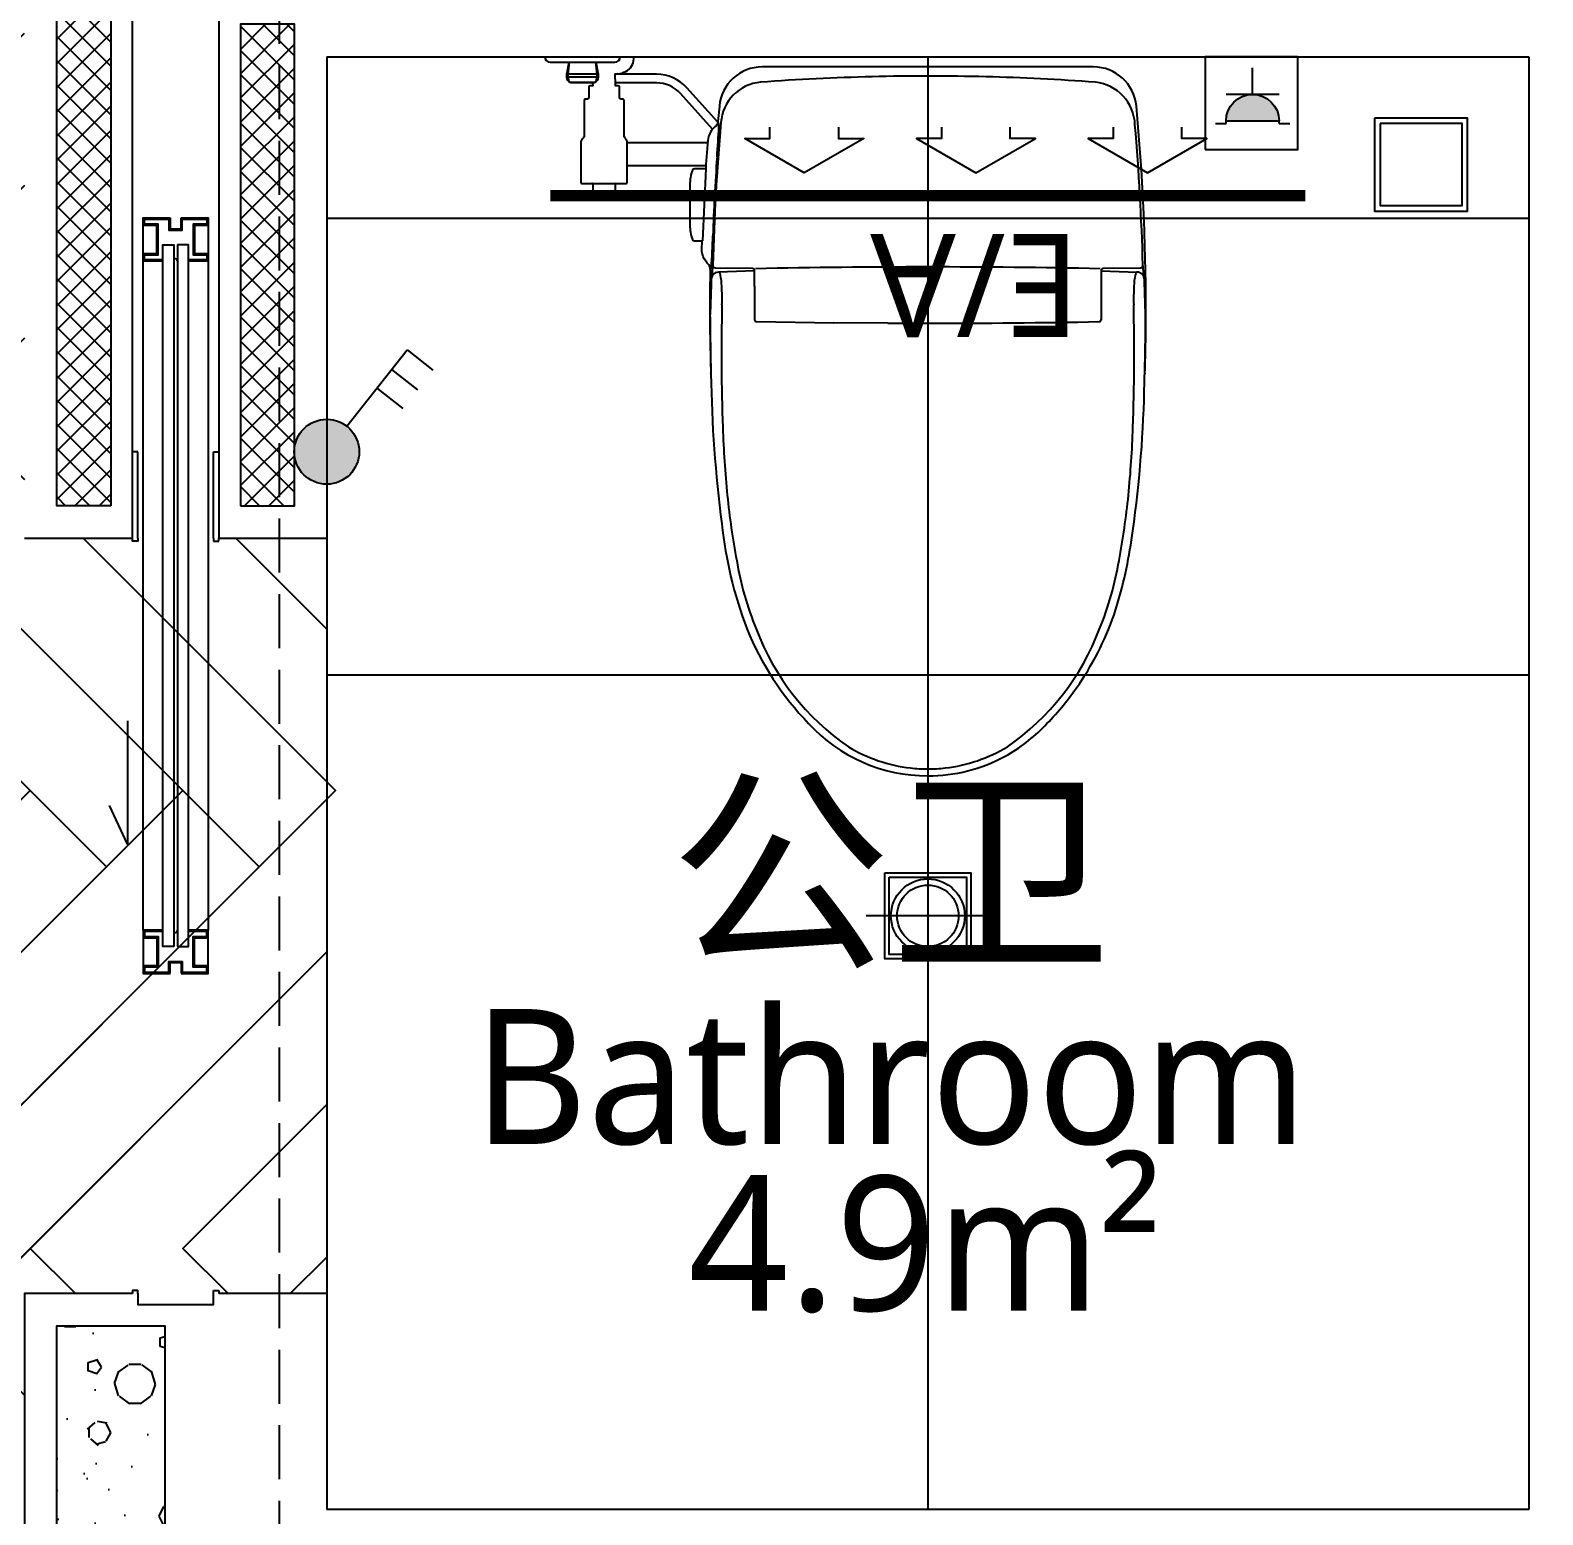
# Model space of a CAD drawing. Header units: millimetres. Extents: x -108767 to 78913, y -380878 to 1470.
# Drawn here: x -6716 to -5315, y -193074 to -191699 of the extents above; entities that cross this region are included whole.
import ezdxf
from ezdxf.enums import TextEntityAlignment as Align
from ezdxf.xclip import XClip

# ---------------------------------------------------------------- set-up
doc = ezdxf.new("R2010")
doc.units = ezdxf.units.MM
doc.header["$LTSCALE"] = 10
doc.header["$XCLIPFRAME"] = 0
doc.linetypes.add('DASH', pattern=[0.35, 0.25, -0.1])
doc.linetypes.add('DOTE', pattern=[2.4200000000000004, 2, -0.2, 0.02, -0.2])
for name, color, linetype in [('NW-01-wall(原有墙体)', 255, 'Continuous'), ('NW-01-尺寸标注', 252, 'Continuous'), ('NW-01wall(新墙体)', 140, 'Continuous'), ('NW-01梁', 4, 'Continuous'), ('NW-02-厨卫具', 44, 'Continuous'), ('NW-03-地面铺装', 8, 'Continuous'), ('NW-04-light(天花灯具)', 1, 'Continuous'), ('NW-04-天花造型粗线', 163, 'Continuous'), ('NW-door(门扇)', 12, 'Continuous'), ('NW-完成面（用于平面）', 43, 'Continuous'), ('NW-开关插座', 117, 'Continuous'), ('NW-强弱电插座', 223, 'Continuous'), ('NW-强电插座', 223, 'Continuous'), ('NW-暖通风口', 33, 'Continuous'), ('PM-26地漏', 4, 'Continuous'), ('平面图', 7, 'Continuous')]:
    doc.layers.add(name, color=color, linetype=linetype)
doc.styles.get("Standard").update_dxf_attribs({"font": ''})
doc.styles.add('黑体', font='', dxfattribs={"width": 0.8, "height": 3})
doc.styles.get('Standard').set_extended_font_data('SimSun')
doc.styles.get('黑体').set_extended_font_data('Microsoft YaHei')

# ---------------------------------------------------------------- blocks, each defined once
blk = doc.blocks.new('2.7_D-001')
at = {"layer": 'NW-02-厨卫具', "color": 8}
for points in [[(-35.49999999999909, 0, 0.4142135623730951), (-34.99999999999909, -0.5), (-28.99999999999909, -0.5, 0.4142135623730951), (-28.49999999999909, 0)], [(-28.71844254507323, -1.598030036086129, 0.0771498747419524), (-27.97744837489699, -1.367126658333291, 0.2861270917615508), (-27.24999999999909, -0.1999999999970896), (-27.24999999999909, 0)], [(-33.24999999999818, -0.5), (-33.34999999999764, -1.624999999996362), (-33.34999999999764, -1.874999999996362), (-33.29645073669053, -2.156133632364799, 0.3600995489221672), (-33.00174916676315, -2.399999999994179), (-30.99825083323503, -2.399999999994179, 0.3600995489221673), (-30.70354926330856, -2.156133632364799), (-30.65000000000055, -1.874999999996362), (-30.65000000000055, -1.624999999996362), (-30.75000000000091, -0.5)], [(-31.06036840749948, -2.399999999994179), (-31.05099339999924, -2.69999999999709), (-31.29999999999927, -2.69999999999709), (-31.42499999999927, -2.772168799998326), (-31.42500000000018, -3.75, -0.4142135623730951), (-31.62499999999909, -3.94999999999709), (-31.74999999999909, -3.94999999999709, 0.4142135623730951), (-31.84999999999945, -4.049999999999272), (-31.84999999999945, -7.259999999998399, -0.2072104021534238), (-32.00789473622626, -7.624642351671355, 0.2072104021534238), (-32.14999999999964, -7.952820399998018), (-32.14999999999964, -11.5), (-32.14999999999964, -11.64999999999782, 0.4142135623730951), (-32.04999999999927, -11.75), (-27.94999999999982, -11.75, 0.4142135623730951), (-27.84999999999945, -11.64999999999782), (-27.84999999999945, -11.5), (-27.84999999999945, -10.34051989999716), (-27.84999999999945, -7.952820399998018, 0.1527303655122298), (-27.93019084442676, -7.69641995449274, 0.0528087802495953), (-27.99210526247407, -7.624642275917722, -0.2072104021534238), (-28.14999999999964, -7.259999999998399), (-28.14999999999964, -4.049999999999272, 0.4142135623730951), (-28.24999999999909, -3.94999999999709), (-28.37499999999909, -3.94999999999709, -0.4142135623730951), (-28.57499999999982, -3.75), (-28.57499999999982, -2.772168799998326), (-28.69999999999982, -2.69999999999709), (-28.94900659999894, -2.69999999999709), (-28.93338159999894, -2.200000400000135), (-28.96999999999935, -2.000000399999408), (-28.96999999999935, -1.5980141), (-28.71844259999943, -1.598030099998141), (-28.74499999999989, -1.599999999998545)], [(-19.45866076035145, -6.061686457993346), (-22.32460158279446, -2.881211570394953, 0.212455493731033), (-25.1475681829188, -1.624999999996362), (-28.96999999999935, -1.624999999996362)], [(-19.94426989523254, -6.717850159384398), (-22.91891034071523, -3.41674597662859, 0.212455493731033), (-25.1475681829188, -2.424999999999272), (-28.94041284312425, -2.424999999999272)], [(-19.53604145009467, -9.2908680269029, 0.0081742221658124), (-19.36456168781388, -6.495461783244536)], [(-19.36456177210766, -6.495461244317994, 0.1047254413941555), (-19.44793144013056, -5.99209958872234)], [(-28.87499999999909, -11.75, 0.4142135623730951), (-28.97499999999945, -11.84999999999854), (-28.97499999999945, -12.72009619999881), (-29.19999999999982, -12.84999999999854), (-30.79999999999927, -12.84999999999854), (-31.02499999999964, -12.72009619999881), (-31.02499999999964, -11.84999999999854, 0.4142135623730951), (-31.12499999999909, -11.75)], [(-16.04999999999927, -20.43464309999763), (-16.05000000000018, -19.83894339999824, 0.4091108014278336), (-16.24650949999977, -19.63897390000056), (-19.67386567772246, -19.57914917799644, -0.415020074883346), (-19.92277311281669, -19.32422860097722)], [(15.97146485038866, -19.64083348602799, 0.0099527806944352), (-15.97146465038804, -19.64083348602799)], [(19.68327170000066, -19.5789850000001), (16.24650951871263, -19.63897386096869, 0.4091108014278336), (16.0500002000008, -19.83894339999824), (16.0500002000008, -21.25259000000005)], [(-19.07424556364549, -22.99000806148615, 0.0171554505470332), (-19.09205574095631, -21.26482065507298, 0.0498504596823256), (-19.22050451611904, -20.22830772973975, 0.0963651724576642), (-19.31448162141987, -20.0083411809901, 0.260874225694435), (-19.4005107722287, -19.96135975306242)], [(16.0500002000008, -19.84199819999776), (19.40051077223052, -19.96135975306242, 0.260874225694435), (19.31448158711282, -20.00834122357264, 0.0963651724576642), (19.22050448969912, -20.22830769464781, 0.0498504596823256), (19.09205571806979, -21.26482059701084, 0.0171554505470331), (19.07424556364731, -22.99000806148615)], [(-16.04999999999927, -21.25820249999742), (-16.04999997837785, -24.39008123691383, 0.4227508324343404), (-15.88539782087992, -24.54907758742775)], [(-19.07424557308605, -22.99000834482285, 0.0144964067320941), (-19.00173709785122, -34.35001970342637)], [(19.00173709785213, -34.35001970342637, 0.0144964067320939), (19.07424557308786, -22.99000834482285)], [(4.476476533454843e-06, -24.7014559175368, 0.0046302170617113), (15.88539373535787, -24.54907779114728)], [(15.88539778594895, -24.54907766011456, 0.4238357862992034), (16.05155181622922, -24.3868009991711)], [(-19.00173700954201, -34.35002127085681, 0.0162594625729791), (-18.58886715094104, -40.6372565863785, 0.0199905917396688), (-17.71275843810599, -46.67228984134636)], [(17.7127584381069, -46.67228984134636, 0.0199905917396687), (18.58886705731675, -40.63725643628641, 0.0162594625729792), (19.00173700954292, -34.35002127085681)], [(-17.71275825659995, -46.67229059885722, 0.0573236977984779), (-15.90575379063557, -53.02282467820623)], [(-15.90575412079852, -53.02282495949839, 0.1538148085233711), (-7.366780922512589, -63.93599232450288, 0.1080593593607793), (-1.611436460093501, -65.89962611737064, 0.028184665821857), (-5.03732735523954e-08, -65.9908573254288, 0.028184665821857), (1.611436296719148, -65.89962610923249, 0.1080593593607793), (7.366780872126583, -63.93599232449196, 0.153814808523426), (15.90575379063648, -53.02282467820623, 0.0573236977984777), (17.71275825660086, -46.67229059885722)]]:
    blk.add_lwpolyline(points, format="xyb", dxfattribs=at)
for points in [[(-33.86857519999921, -0.5), (-30.13142479999988, -0.5)], [(-30.65000000000055, -1.624999999996362), (-33.34999999999764, -1.624999999996362)], [(-33.34999999999764, -1.874999999996362), (-30.65000000000055, -1.874999999996362)], [(-27.84999999999945, -7.953701499995077), (-20.39878469999985, -7.953701499995077)], [(-27.84999999999945, -10.08294439999736), (-20.57136189999983, -10.08294439999736)], [(-16.04999989999942, -19.84199819999776), (-19.40049529999942, -19.9613591999987)], [(-16.04999999999927, -21.25075849999848), (-16.04999999999927, -20.43544660000043)], [(16.05000000000018, -21.25628239999787), (16.05000000000018, -24.40989229999832)], [(-15.88539709999986, -24.54907769999772), (-8.699999299999945, -24.65523009999742)], [(-3.699999999999818, -24.69306359999973), (-8.699999999999818, -24.65523009999742)], [(-3.699999299999945, -24.69306370000049), (7.000007826718502e-07, -24.70145589999811)]]:
    blk.add_lwpolyline(points, dxfattribs=at)
blk.add_lwpolyline([(-30.58806568441105, -2.074844843155006, -0.3600995489221673), (-30.98100111097938, -2.399999999994179), (-33.0189988890188, -2.399999999994179, -0.3600995489221672), (-33.41193431558713, -2.074844843155006), (-33.449999999998, -1.874999999996362), (-33.449999999998, -1.624999999996362), (-33.24999999999818, -0.5), (-30.75000000000091, -0.5), (-30.55000000000109, -1.624999999996362), (-30.55000000000109, -1.874999999996362)], format="xyb", close=True, dxfattribs=at)
at = {"layer": 'NW-02-厨卫具'}
for points in [[(19.31961794225026, -4.575097307471879, 0.3869812928009221), (15.33722570000009, -0.9499999999970896), (-15.33722569999918, -0.9499999999970896, 0.3869812928009221), (-19.31961789999968, -4.575097399996594), (-19.44793132350333, -5.992099565330136, -0.1313731112971964), (-19.60479336108438, -6.39405280552819, 0.1487781943691417), (-20.33364342312689, -7.408043190782337, 0.0210367677305681), (-20.58494817152405, -10.37447411178073)], [(-15.49579444121537, -2.364484338129841, 0.3675714763490061), (-19.17542416836204, -6.108501799386431, 0.0154281411945418), (-19.9227732308409, -19.32423016407847)], [(-5.17311204600901, -1.858137329676538, 0.0125757645129628), (-15.49579480808734, -2.364484438727231)], [(5.368951983821717, -1.862964222626033, 0.0123026480430111), (-5.17311409620288, -1.858137421899301)], [(15.52397175981423, -2.366611190602271, 0.0123802702919128), (5.368951248684425, -1.862964035568439)], [(19.19284645614152, -6.309905912305112, 0.3750411204369356), (15.52397111281334, -2.366611209108669)], [(20.19997548198899, -23.36900139012141, 0.0236568999252552), (19.3196179984634, -4.575098078177689)], [(19.99573575928025, -20.33339222883296, 0.0149531798810855), (19.94316349176643, -19.38346391397135, 0.09461188958037), (19.92187964721234, -19.32452915485919, 0.0152526463185298), (19.19284662952759, -6.309907493006904)], [(-19.53604140506832, -9.290867423114832, 0.009260658842525), (-19.92065315871969, -16.58232922765819)], [(-20.57713249999961, -10.375), (-21.62695530348992, -10.375, 0.3178372962848428), (-21.81551708561983, -10.50833337613949, 0.0851642303862271), (-22.04999999999927, -11.875), (-22.04999999999927, -15.57499999999709, 0.0851642303862271), (-21.81551712185319, -16.94166662837597, 0.3178372962848428), (-21.62695529999928, -17.07499999999709), (-20.89308889999938, -17.07499999999709)], [(-20.0620683476036, -19.53154637272019, 0.0108806679200379), (-19.92065313221156, -16.58232774403223)], [(-20.16887145305282, -19.6913818630419, 0.1163763111850959), (-20.28651436392192, -19.29247382233007, -0.0976318051941557), (-20.80577459144934, -18.54558369436927, -0.1034855915654179), (-20.93326759999945, -17.8589452999986), (-20.91058889999931, -17.07446169999821)], [(-20.06206509999993, -19.53150029999961), (-20.16887149121158, -19.69138162223317, 0.0045972863610378), (-20.19995056992866, -23.36900166139458, 0.0074789058246171), (-20.10601640215737, -29.35105421658955)], [(-19.92264933816114, -19.31931803535917, 0.0657487128561629), (-19.93889526335988, -19.35461634976309, 0.0178257223653612), (-19.99556885558013, -20.32547331371461)], [(19.67768007494305, -19.57908267267339, 0.4147877357175811), (19.92187973615182, -19.32452923724486)], [(-19.40047279999908, -19.96135829999912), (-19.40040210374173, -19.96135563761709, 0.2326136664529067), (-19.94873923603791, -20.2464138136711, 0.140453434102666), (-20.06438032170445, -20.58871024985638, 0.0198441747309746), (-20.0892978168722, -21.09931542367849)], [(20.15803509154193, -26.25022917799652, 0.0064592566848872), (20.15400310000132, -23.89251339999828), (20.08194096914576, -20.84285785185421, 0.020454886412896), (20.05732509120207, -20.53002546221251, 0.1258967893298337), (19.9444301040985, -20.24035694157647, 0.1407595300822693), (19.65561715148669, -20.01577678564354, 0.0806209926024888), (19.40051071681683, -19.96135983389831)], [(20.11482021794927, -29.31218618912681, 0.008749903532595), (20.19997540971872, -23.36899986689605)], [(-20.15701812407769, -24.10034829924916, 0.0059423488141764), (-20.15803509630678, -26.25022883567726)], [(-20.15701806464494, -24.10034800124049, 0.0141696576138013), (-20.15792095293273, -23.89466367657587)], [(-20.15803510214664, -26.25022911213091, 0.0060470505144595), (-20.09517759565824, -29.3989038610307, 0.02887555783532), (-19.09624302576685, -43.29174108750885)], [(20.05083161354924, -30.93462865181209, 0.0059987249579502), (20.15803512457751, -26.25023038670406)], [(18.86460479625021, -44.80605973415732, 0.0317923914210004), (20.05083142932472, -30.93463078839341)], [(-19.09624308182174, -43.29174060258811, 0.06409887849694901), (-16.77048165705492, -52.9908674424878)], [(-16.77048171893057, -52.99086717331738, 0.0951618061972859), (-11.04865249690829, -61.78240049625674, 0.210027655881076), (1.144508132711053e-07, -66.62999999533349, 0.1248968430988456), (7.148652922258407, -64.81161643357336, 0.0761605279930289), (10.837712156218, -61.9993017770139, 0.0411084672396912), (13.76575372052594, -58.48930761695374, 0.0688383147495552), (17.25330854352069, -51.71818040570724, 0.0434703453205701), (18.86460498036104, -44.80605913723775)]]:
    blk.add_lwpolyline(points, format="xyb", dxfattribs=at)
for points in [[(-20.57710999999927, -10.37500059999729), (-20.89308889999938, -17.07500059999802)], [(-20.08929779999926, -21.09931569999753), (-20.15792099999999, -23.8946638999987)], [(-20.09517749999941, -29.39890419999938), (-20.1060164999999, -29.35105259999909)], [(20.11482030000025, -29.31218570000055), (20.09880060000069, -29.38290929999857)], [(18.86460500000067, -44.80605889999788), (18.85923260000072, -44.8390115000002)]]:
    blk.add_lwpolyline(points, dxfattribs=at)
blk = doc.blocks.new('SGFDSGFD')
at = {"layer": 'NW-01-尺寸标注'}
for points in [[(-6553.020802409094, -192506.3361513816), (-6563.020802409094, -192506.3361513816), (-6563.020802409094, -191856.3361513816), (-6553.020802409094, -191856.3361513816)], [(-6549.437861052264, -192506.3361513816), (-6539.437861052264, -192506.3361513816), (-6539.437861052264, -191856.3361513816), (-6549.437861052264, -191856.3361513816)]]:
    blk.add_lwpolyline(points, close=True, dxfattribs=at)
for centre, start, end in [((-6551.237861052265, -191871.0889265485), 0, 187.8943650037995), ((-6551.237861052265, -192491.5833762147), 172.1056349969436, 0)]:
    blk.add_arc(centre, 1.800000000000182, start, end, dxfattribs=at)
at = {"layer": 'NW-door(门扇)', "color": 8}
for p, q in [((-6581.237861052265, -192491.3361513816), (-6581.237861052265, -191838.3361513816)), ((-6581.237861052265, -191864.3361513816), (-6581.237861052265, -191838.3361513816)), ((-6521.237861052265, -191838.3361513816), (-6521.237861052265, -192491.3361513816)), ((-6521.237861052265, -191838.3361513816), (-6521.237861052265, -191864.3361513816)), ((-6581.237861052265, -192498.3361513816), (-6581.237861052265, -192524.3361513816)), ((-6521.237861052265, -192524.3361513816), (-6521.237861052265, -192498.3361513816))]:
    blk.add_line(p, q, dxfattribs=at)
at = {"layer": 'NW-door(门扇)', "color": 32}
for points in [[(-6563.020802409094, -191871.3361513816), (-6581.237861052265, -191871.3361513816), (-6581.237861052265, -191864.3361513816), (-6568.737861052265, -191864.3361513816), (-6568.737861052265, -191838.3361513816), (-6581.237861052265, -191838.3361513816), (-6581.237861052265, -191831.3361513816), (-6556.237861052265, -191831.3361513816)], [(-6556.237861052265, -191831.3361513816), (-6556.237861052265, -191841.3361513816), (-6546.237861052265, -191841.3361513816), (-6546.237861052265, -191831.3361513816)], [(-6546.237861052265, -191831.3361513816), (-6521.237861052265, -191831.3361513816), (-6521.237861052265, -191838.3361513816), (-6533.737861052265, -191838.3361513816), (-6533.737861052265, -191864.3361513816), (-6521.237861052265, -191864.3361513816), (-6521.237861052265, -191871.3361513816), (-6539.437861052264, -191871.3361513816)], [(-6563.020802409094, -191870.1361513816), (-6580.037861052265, -191870.1361513816), (-6580.037861052265, -191865.5361513816), (-6567.537861052265, -191865.5361513816), (-6567.537861052265, -191837.1361513816), (-6580.037861052265, -191837.1361513816), (-6580.037861052265, -191832.5361513816), (-6557.437861052264, -191832.5361513816), (-6557.437861052264, -191842.5361513816), (-6545.037861052265, -191842.5361513816), (-6545.037861052265, -191832.5361513816), (-6522.437861052264, -191832.5361513816), (-6522.437861052264, -191837.1361513816), (-6534.937861052264, -191837.1361513816), (-6534.937861052264, -191865.5361513816), (-6522.437861052264, -191865.5361513816), (-6522.437861052264, -191870.1361513816), (-6539.437861052264, -191870.1361513816)], [(-6563.020802409094, -192491.3361513816), (-6581.237861052265, -192491.3361513816), (-6581.237861052265, -192498.3361513816), (-6568.737861052265, -192498.3361513816), (-6568.737861052265, -192524.3361513816), (-6581.237861052265, -192524.3361513816), (-6581.237861052265, -192531.3361513816), (-6556.237861052265, -192531.3361513816)], [(-6563.020802409094, -192492.5361513816), (-6580.037861052265, -192492.5361513816), (-6580.037861052265, -192497.1361513816), (-6567.537861052265, -192497.1361513816), (-6567.537861052265, -192525.5361513816), (-6580.037861052265, -192525.5361513816), (-6580.037861052265, -192530.1361513816), (-6557.437861052264, -192530.1361513816), (-6557.437861052264, -192520.1361513816), (-6545.037861052265, -192520.1361513816), (-6545.037861052265, -192530.1361513816), (-6522.437861052264, -192530.1361513816), (-6522.437861052264, -192525.5361513816), (-6534.937861052264, -192525.5361513816), (-6534.937861052264, -192497.1361513816), (-6522.437861052264, -192497.1361513816), (-6522.437861052264, -192492.5361513816), (-6539.437861052264, -192492.5361513816)], [(-6546.237861052265, -192531.3361513816), (-6521.237861052265, -192531.3361513816), (-6521.237861052265, -192524.3361513816), (-6533.737861052265, -192524.3361513816), (-6533.737861052265, -192498.3361513816), (-6521.237861052265, -192498.3361513816), (-6521.237861052265, -192491.3361513816), (-6539.437861052264, -192491.3361513816)], [(-6556.237861052265, -192531.3361513816), (-6556.237861052265, -192521.3361513816), (-6546.237861052265, -192521.3361513816), (-6546.237861052265, -192531.3361513816)]]:
    blk.add_lwpolyline(points, dxfattribs=at)
blk = doc.blocks.new('嵌入式射灯1')
at = {"color": 250, "linetype": 'DOTE', "ltscale": 30}
blk.add_line((0, 100), (0, -100), dxfattribs=at)
blk.add_lwpolyline([(-100, 0, 0, 0, 0), (100, 0, 30, 0, 0), (154.8698837808333, 0, 0, 0, 0)], format="xyseb", dxfattribs=at)
blk.add_circle((0, 0), 60)
at = {"color": 250}
blk.add_circle((0, 0), 50, dxfattribs=at)
blk = doc.blocks.new('*U243')
at = {"layer": 'NW-04-light(天花灯具)', "color": 1, "ltscale": 15}
blk.add_lwpolyline([(150844.1683117704, -14074.61360349184), (150848.3707117704, -14074.61360349184), (150848.3707117704, -14078.81600349184), (150844.1683117704, -14078.81600349184)], close=True, dxfattribs=at)
at = {"layer": 'NW-04-light(天花灯具)', "color": 8, "ltscale": 15}
blk.add_lwpolyline([(150844.3784317704, -14074.82372349184), (150848.1605917704, -14074.82372349184), (150848.1605917704, -14078.60588349184), (150844.3784317704, -14078.60588349184)], close=True, dxfattribs=at)
at = {"layer": 'NW-04-light(天花灯具)', "color": 1, "linetype": 'DASH', "ltscale": 15, "xscale": 0.03000000000000001, "yscale": 0.03000000000000001, "zscale": 0.03000000000000001, "rotation": 270.0000000002702}
blk.add_blockref('嵌入式射灯1', (150846.2695117704, -14076.71480349184), dxfattribs=at)
blk = doc.blocks.new('_LINKPT1')
blk.add_line((0, 0), (0, 0))
blk = doc.blocks.new('单相二三极安全插座')
at = {"linetype": 'Continuous'}
for p, q in [((-33.27830055356026, 49.91745081543922), (-23.77021466195583, 49.91745081543922)), ((-23.77021466195583, 49.91745081543922), (-23.77021466195583, 47.54042932391167)), ((-23.77021466195583, 47.54042932391167), (23.77021464705467, 47.54042932391167)), ((23.77021464705467, 49.91745081543922), (23.77021464705467, 47.54042932391167)), ((23.77021464705467, 49.91745081543922), (33.2783005386591, 49.91745081543922)), ((23.77021464705467, 23.77021464705467), (-23.77021466195583, 23.77021464705467)), ((-1.49011612e-08, 23.77021464705467), (-1.49011612e-08, 0))]:
    blk.add_line(p, q, dxfattribs=at)
blk.add_arc((-1.49011612e-08, 47.54042932391167), 23.77021466615768, 180, 0, dxfattribs=at)
for points in [[(20.58561006188392, 35.65532255172729), (-20.58560945093632, 35.65532144904137), (23.77021464705467, 47.54042997956275), (-23.77021466195583, 47.5404286980629)], [(11.88510788977146, 26.95481988787651), (-11.88510678708553, 26.95481926202774), (20.58561006188392, 35.65532255172729), (-20.58560945093632, 35.65532144904137)], [(6.258487701e-07, 23.77021464705467), (6.258487701e-07, 23.77021464705467), (11.88510788977146, 26.95481988787651), (-11.88510678708553, 26.95481926202774)]]:
    blk.add_solid(points, dxfattribs=at)
at = {"linetype": 'Continuous', "xscale": 0.0950808586651788, "yscale": 0.0950808586651788, "zscale": 0.0950808586651788}
blk.add_blockref('_LINKPT1', (0.023770198225975, 0), dxfattribs=at)
blk = doc.blocks.new('*U125')
at = {"layer": 'NW-强电插座', "elevation": -1.160678399999937e-10}
blk.add_lwpolyline([(182.9030128115897, 2064.707412780167), (268.9030128115896, 2064.707412780167), (268.9030128115896, 1978.707412780167), (182.9030128115897, 1978.707412780167), (182.9030128115897, 2064.707412780167)], dxfattribs=at)
at = {"layer": 'NW-强电插座', "xscale": 1.03544, "yscale": 1.03544, "zscale": 1.03544}
blk.add_blockref('单相二三极安全插座', (226.7824702539066, 1989.080311705994), dxfattribs=at)
blk = doc.blocks.new('*U247')
at = {"color": 250}
blk.add_line((-288.066730623022, 0), (372.0154495277835, 0), dxfattribs=at)
at = {"const_width": 10}
blk.add_lwpolyline([(-288.066730623022, -20), (372.0154495277835, -20)], dxfattribs=at)
at = {"color": 250}
for points in [[(-120, -80.00000000000728), (-120, -70.00000000000728), (-98.03847577288981, -70.00000000001454), (-150, -39.99999999999818), (-201.9615242271102, -70.00000000000728), (-180, -70.00000000000728), (-180, -80.00000000000728)], [(30, -80.00000000000728), (30, -70.00000000000728), (51.9615242271102, -70.00000000001454), (0, -39.99999999999818), (-51.9615242271102, -70.00000000000728), (-30, -70.00000000000728), (-30, -80.00000000000728)], [(120, -80.00000000000728), (120, -70.00000000000728), (98.03847577288981, -70.00000000001454), (150, -39.99999999999818), (201.9615242271102, -70.00000000000728), (180, -70.00000000000728), (180, -80.00000000000728)]]:
    blk.add_lwpolyline(points, dxfattribs=at)
at = {"color": 250, "style": '黑体'}
blk.add_attdef('侧回风口', text='', height=90, dxfattribs=at).set_placement((6.591568880132399, -154.5242041489983), align=Align.MIDDLE)
blk = doc.blocks.new('ergwet')
for p, q in [((5135.366754676117, -385.5118849765324), (5136.081646002227, -384.7969936504251)), ((5137.485281147463, -387.6304114478775), (5135.366754676117, -385.5118849765324)), ((5135.910383465758, -386.055513766174), (5136.625274791868, -385.3406224400667)), ((5136.426017911789, -386.5711482122049), (5137.1409092379, -385.8562568860976))]:
    blk.add_line(p, q)
blk.add_circle((5138.193131133975, -388.3382614343911), 1.001051051051207)
for points in [[(5137.32619549328, -388.8387869599177), (5137.32619549328, -387.8377359088645), (5137.692605608449, -389.2051970750868), (5137.692605608449, -387.4713257936954)], [(5137.692605608449, -389.2051970750868), (5137.692605608449, -387.4713257936954), (5138.193131133975, -389.3393124854414), (5138.193131133975, -387.3372103833408)], [(5138.6936566595, -389.2051970750868), (5138.6936566595, -387.4713257936954), (5138.193131133975, -389.3393124854414), (5138.193131133975, -387.3372103833408)], [(5139.06006677467, -388.8387869599177), (5139.06006677467, -387.8377359088645), (5138.6936566595, -389.2051970750868), (5138.6936566595, -387.4713257936954)], [(5137.192080082924, -388.3382614343911), (5137.192080082924, -388.3382614343911), (5137.32619549328, -388.8387869599177), (5137.32619549328, -387.8377359088645)], [(5139.194182185026, -388.3382614343911), (5139.194182185026, -388.3382614343911), (5139.06006677467, -388.8387869599177), (5139.06006677467, -387.8377359088645)]]:
    blk.add_solid(points)
at = {"xscale": 4.805045045043872, "yscale": 4.805045045043872, "zscale": 4.805045045043872, "rotation": 90}
for p in [(5138.193131133975, -387.3372103833408), (5137.192080082924, -388.3382614343911), (5139.194182185026, -388.3382614343911)]:
    blk.add_blockref('_LINKPT1', p, dxfattribs=at)
at = {"width": 0.8, "flags": 9}
blk.add_attdef('A', (5139.194182185026, -388.3382614343911), '', height=9.61009009009e-05, rotation=90, dxfattribs=at)
blk = doc.blocks.new('*U261')
at = {"layer": 'NW-开关插座', "xscale": 30.1, "yscale": 30.1, "zscale": 30.1}
blk.add_blockref('ergwet', (-154433.7410001079, 13702.91850566376), dxfattribs=at)
blk = doc.blocks.new('gdagdfds')
at = {"layer": 'NW-03-地面铺装', "color": 250}
for p, q in [((-5884.479754940126, -191723.4724403794), (-5884.479754940126, -192869.4724404003)), ((-5327.479754940126, -192296.4724403898), (-6441.479754940126, -192296.4724403898))]:
    blk.add_line(p, q, dxfattribs=at)
at = {"layer": 'NW-03-地面铺装', "linetype": 'DASH', "ltscale": 20}
blk.add_line((-6441.479754940126, -192169.4724403959), (-6441.479754940126, -192869.4724404003), dxfattribs=at)
blk = doc.blocks.new('gsgddsf')
at = {"layer": 'NW-03-地面铺装', "color": 250}
for points in [[(-6574.76041571243, -191554.8106532531), (-6504.04973759377, -191625.5213313717), (-6928.313806305698, -192049.7854000836), (-6999.024484424357, -191979.074721965)], [(-6433.339059475111, -191554.8106532531), (-6362.628381356451, -191625.5213313717), (-6786.892450068379, -192049.7854000836), (-6857.603128187038, -191979.074721965)], [(-6645.471093831089, -192474.0494687956), (-6574.76041571243, -192403.3387906769), (-6999.024484424357, -191979.074721965), (-7069.735162543016, -192049.7854000836)], [(-6504.04973759377, -192474.0494687956), (-6433.339059475111, -192403.3387906769), (-6857.603128187038, -191979.074721965), (-6928.313806305698, -192049.7854000836)], [(-6362.628381356451, -192474.0494687956), (-6291.917703237792, -192403.3387906769), (-6716.181771949719, -191979.074721965), (-6786.892450068379, -192049.7854000836)], [(-4948.414818983263, -192474.0494687956), (-4877.704140864604, -192403.3387906769), (-5301.968209576531, -191979.074721965), (-5372.67888769519, -192049.7854000836)], [(-6716.181771949749, -192403.3387906769), (-6645.471093831089, -192474.0494687956), (-7069.735162543016, -192898.3135375075), (-7140.445840661676, -192827.6028593888)], [(-6574.76041571243, -192403.3387906769), (-6504.04973759377, -192474.0494687956), (-6928.313806305698, -192898.3135375075), (-6999.024484424357, -192827.6028593888)], [(-6433.339059475111, -192403.3387906769), (-6362.628381356451, -192474.0494687956), (-6786.892450068379, -192898.3135375075), (-6857.603128187038, -192827.6028593888)], [(-6504.04973759377, -193322.5776062194), (-6433.339059475111, -193251.8669281008), (-6857.603128187038, -192827.6028593888), (-6928.313806305698, -192898.3135375075)], [(-6362.628381356451, -193322.5776062194), (-6291.917703237792, -193251.8669281008), (-6716.181771949719, -192827.6028593888), (-6786.892450068379, -192898.3135375075)]]:
    blk.add_lwpolyline(points, close=True, dxfattribs=at)

msp = doc.modelspace()

# ---------------------------------------------------------------- hatches: boundary and pattern name
at = {"layer": 'NW-01-wall(原有墙体)'}
h = msp.add_hatch(color=250, dxfattribs=at)
h.dxf.hatch_style = 1
h.paths.add_polyline_path([(-17160.47975494013, -183986.4724403794), (-1222.479754940126, -183986.4724403794), (-1222.479754940126, -189855.4724403794), (-1629.479754940126, -189855.4724403794), (-1629.479754940126, -193769.4724403794), (-17160.47975494013, -193769.4724403794)])
h.paths.add_polyline_path([(-16960.47975494013, -184186.4724403794), (-16960.47975494013, -193569.4724403794), (-1829.479754940126, -193569.4724403794), (-1829.479754940126, -191673.4724403794), (-3655.479754940126, -191673.4724403794), (-3655.479754940126, -191296.4724403794), (-3455.479754940126, -191296.4724403794), (-3455.479754940126, -191453.4724403794), (-1842.479754940126, -191453.4724403794), (-1842.479754940126, -189890.4724403794), (-3455.479754940126, -189890.4724403794), (-3455.479754940126, -190430.4724403794), (-3655.479754940126, -190430.4724403794), (-3655.479754940126, -189871.4724403794), (-4059.479754940126, -189871.4724403794), (-4059.479754940126, -189571.4724403794), (-3273.479754940126, -189571.4724403794), (-3273.479754940126, -189655.4724403794), (-1422.479754940126, -189655.4724403794), (-1422.479754940126, -184186.4724403794)], flags=16)
at = {"layer": '平面图'}
h = msp.add_hatch(dxfattribs=at)
h.set_pattern_fill('ANSI37', color=250, scale=5, style=0)
h.set_pattern_definition([(45, (0, 0), (-11.22532015133644, 11.22532015133644), []), (135, (0, 0), (-11.22532015133644, -11.22532015133644), [])])
h.paths.add_polyline_path([(-6691.479754940126, -191451.4724403794), (-6485.479754940126, -191451.4724403794), (-6485.479754940126, -191501.4724403794), (-6691.479754940126, -191501.4724403794)])
h.paths.add_polyline_path([(-6641.479754940126, -192139.4724403959), (-6691.479754940126, -192139.4724403959), (-6691.479754940126, -191501.4724403794), (-6641.479754940126, -191501.4724403794)])
h.paths.add_polyline_path([(-6521.479754940126, -192139.4724403959), (-6471.479754940127, -192139.4724403959), (-6471.479754940126, -191693.4724403794), (-6521.479754940125, -191693.4724403794)])
h = msp.add_hatch(dxfattribs=at)
h.set_pattern_fill('14砌块砖隔墙', color=250, scale=184.4591890278201, style=0, pattern_type=2)
h.set_pattern_definition([(0, (-151.5845392367931, -56.26005265348512), (92.22959451391003, 184.4591890278201), [0, -184.4591890278201]), (0, (-259.4931648180678, -81.16204317224083), (92.22959451391003, 184.4591890278201), [0, -184.4591890278201]), (0, (-199.5439283840263, -83.00663506251902), (92.22959451391003, 184.4591890278201), [0, -184.4591890278201]), (0, (-134.0609162791502, -28.59117429931211), (92.22959451391003, 184.4591890278201), [0, -184.4591890278201]), (0, (-210.6114797256955, -92.22959451391003), (92.22959451391003, 184.4591890278201), [0, -184.4591890278201]), (0, (-115.6149973763682, 87.61811478821453), (92.22959451391003, 184.4591890278201), [0, -184.4591890278201]), (0, (-171.8750500298533, 72.86137966598892), (92.22959451391003, 184.4591890278201), [0, -184.4591890278201]), (0, (-142.3615797854021, 49.80398103751142), (92.22959451391003, 184.4591890278201), [0, -184.4591890278201]), (0, (-292.6958188430754, 46.11479725695501), (92.22959451391003, 184.4591890278201), [0, -184.4591890278201]), (0, (-202.3108162194436, 37.81413375070311), (92.22959451391003, 184.4591890278201), [0, -184.4591890278201]), (0, (-237.3580621347294, -9.222959451391004), (92.22959451391003, 184.4591890278201), [0, -184.4591890278201]), (0, (-235.5134702444512, -78.39515533682352), (92.22959451391003, 184.4591890278201), [0, -184.4591890278201]), (0, (-166.3412743590187, -85.77352289793633), (92.22959451391003, 184.4591890278201), [0, -184.4591890278201]), (0, (-115.6149973763682, -4.611479725695502), (92.22959451391003, 184.4591890278201), [0, -184.4591890278201]), (0, (-288.08433911738, -33.20265402500761), (92.22959451391003, 184.4591890278201), [0, -184.4591890278201]), (0, (-272.4053080500152, -1.844591890278201), (92.22959451391003, 184.4591890278201), [0, -184.4591890278201]), (0, (-200.4662243291654, -14.7567351222256), (92.22959451391003, 184.4591890278201), [0, -184.4591890278201]), (0, (-226.2905107930602, -41.50331753125951), (92.22959451391003, 184.4591890278201), [0, -184.4591890278201]), (0, (-241.0472459152858, 19.36821484792111), (92.22959451391003, 184.4591890278201), [0, -184.4591890278201]), (0, (-217.9898472868083, 88.54041073335362), (92.22959451391003, 184.4591890278201), [0, -184.4591890278201]), (0, (-280.7059715562671, -71.93908372084982), (92.22959451391003, 184.4591890278201), [0, -184.4591890278201]), (0, (-179.2534175909661, 50.72627698265052), (92.22959451391003, 184.4591890278201), [0, -184.4591890278201]), (0, (-265.0269404889024, 53.49316481806781), (92.22959451391003, 184.4591890278201), [0, -184.4591890278201]), (0, (-279.783675611128, 77.47285939168442), (92.22959451391003, 184.4591890278201), [0, -184.4591890278201]), (130.601294, (-126.9460615817069, 29.86482072934384), (-461.1479682760013, 553.3775704365573), [8.098236147620883, -3393.161091575909]), (18.4349488, (-140.1217176773237, 33.37832926745393), (461.1479726187914, 184.4591882501982), [8.333017648007383, -1158.289323951594]), (90, (-140.1217176773237, 25.47293597900218), (92.22959451391004, 184.4591890278201), [7.905393288451749, -361.012973699637]), (161.565051, (-132.216324388872, 22.83780365312367), (-461.1479766413968, 184.45917586044), [8.333017648007383, -1158.289323951594]), (53.1301023, (-132.216324388872, 22.83780365312367), (92.22959468826092, 184.4591889406446), [8.783771345275216, -913.5121645708657]), (135, (-125.1893073126518, -71.14852852851439), (-92.22960609805676, 184.4591769793808), [7.453276437777, -514.2760926525319]), (45, (-135.7298329269821, -71.14852852851439), (92.22959435914586, 184.4591887182917), [7.453276437777, -514.2760926525319]), (135, (-130.4595701198169, -76.41880424782275), (-92.22960609805676, 184.4591769793808), [7.453276437777, -514.2760926525319]), (45, (-130.4595701198169, -76.41880424782275), (92.22959435914586, 184.4591887182917), [7.453276437777, -514.2760926525319]), (116.565051, (-213.9053859100842, 52.7026262270594), (-1.370850136934264e-05, 368.9183702188724), [9.820553730676314, -196.4110746135263]), (180, (-218.2972669712421, 61.48639572774272), (-92.22959451391002, 184.4591890278201), [10.54052561433026, -173.9186560351222]), (63.43494880000001, (-233.2296810250978, 52.7026262270594), (1.475911396484137e-07, 368.9183776432116), [9.820553730676322, -196.4110746135264]), (116.565051, (-228.8377999639399, 43.91885488178418), (-1.370850136934264e-05, 368.9183702188724), [9.820553730676314, -196.4110746135263]), (0, (-228.8377999639399, 43.91885488178418), (92.22959451391003, 184.4591890278201), [10.54052561433026, -173.9186560351222]), (63.43494880000001, (-218.2972669712421, 43.91885488178418), (1.475911396484137e-07, 368.9183776432116), [9.820553730676322, -196.4110746135264]), (107.102728, (-144.5136042722573, -9.662138334547338), (-276.6887735966299, 922.2959486839743), [11.94722061281587, -5005.885198817493]), (143.972626, (-148.0271128103674, 1.756754269055043), (-1752.362276034982, 1291.214323541539), [11.94722061281587, -2496.968888572081]), (180, (-157.6892603678741, 8.783771345275216), (-92.22959451391002, 184.4591890278201), [11.41890182656183, -173.0402798228907]), (36.02737329999999, (-178.7703097519428, 1.756754269055043), (1752.36228530052, 1291.214311083123), [11.94722061281586, -2496.968888572079]), (71.5650511, (-182.2838182900529, -8.783762122315764), (276.6887853510409, 922.2959447177718), [11.11068896761525, -1155.511645253619]), (107.102728, (-178.7703097519428, -20.20267132724516), (-276.6887735966299, 922.2959486839743), [11.94722061281587, -5005.885198817493]), (143.972626, (-169.108162194436, -27.22968102509777), (-1752.362276034982, 1291.214323541539), [11.94722061281587, -2496.968888572081]), (0, (-169.108162194436, -27.22968102509777), (92.22959451391003, 184.4591890278201), [11.41890182656183, -173.0402798228907]), (36.02737329999999, (-157.6892603678741, -27.22968102509777), (1752.36228530052, 1291.214311083123), [11.94722061281586, -2496.968888572079]), (71.5650511, (-148.0271128103674, -20.20267132724516), (276.6887853510409, 922.2959447177718), [11.11068896761525, -1155.511645253619]), (150.255118, (-142.7568500032022, 76.41880609241464), (-276.6887841966021, 184.4591867420692), [7.081701847399358, -1480.075815227898]), (90, (-148.9054890225989, 72.90529939889645), (92.22959451391004, 184.4591890278201), [7.027017076220172, -361.8913499118686]), (29.7448813, (-148.9054890225989, 72.90529939889645), (276.6887837046747, 184.4591881663407), [7.081701847399358, -1480.075815227898]), (116.565051, (-185.797326828163, -54.45938049611444), (-1.370850136934264e-05, 368.9183702188724), [9.820553730676314, -196.4110746135263]), (168.690067, (-190.1892115785046, -45.67559992787977), (-830.0663521453927, 184.4591845800347), [8.95772373889601, -1872.164112017323]), (41.18592510000001, (-206, -50.06748098903765), (2305.739855818613, 2029.051067636996), [9.337276189199105, -3912.318712206873]), (90, (-206, -58.85126155727232), (92.22959451391004, 184.4591890278201), [8.783771345275216, -360.1345974874054]), (138.814074, (-198.9729829237798, -64.99989504289336), (-2305.739828805043, 2029.051098302685), [9.337276189199105, -3912.318712206873]), (16.6992442, (-198.9729829237798, -64.99989504289336), (3043.576613728374, 922.2959407793884), [9.170526926909845, -3842.45036734205]), (60.9453959, (-190.1892115785046, -62.36476640619863), (92.22959486636461, 184.4591884711634), [9.043445613221019, -3789.203640000523]), (109.983106, (-263.0945091328092, 22.83780365312367), (-461.1479750419587, 1291.214321800098), [10.28114094731122, -4307.797737809003]), (155.556045, (-266.6080139817354, 32.49995305522235), (-1198.984734370635, 553.3775560952809), [10.61347000063131, -4447.044135014218]), (24.4439547, (-285.9323090967491, 32.49995305522235), (1198.984730398436, 553.3775649307025), [10.61347000063131, -4447.044135014218]), (70.01689340000001, (-289.4458139456754, 22.83780365312367), (461.1479746952408, 1291.21432201398), [10.28114094731123, -4307.797737809007]), (109.983106, (-285.9323090967491, 13.17565609561688), (-461.1479750419587, 1291.214321800098), [10.28114094731122, -4307.797737809003]), (160.016893, (-276.2701523162828, 9.662147557506792), (-461.1479748630491, 184.4591813601208), [10.28114094731123, -2148.758267995082]), (19.9831065, (-276.2701523162828, 9.662147557506792), (461.1479720601238, 184.4591894705926), [10.28114094731123, -2148.758267995082]), (70.01689340000001, (-266.6080139817354, 13.17565609561688), (461.1479746952408, 1291.21432201398), [10.28114094731123, -4307.797737809007]), (122.005383, (-194.5810981734382, 6.148639019396706), (-92.22960721745078, 184.4591801328237), [8.28659295931286, -1731.897913739653]), (18.4349488, (-206.8783762122316, 10.54052561433026), (461.1479726187914, 184.4591882501982), [8.333017648007383, -1158.289323951594]), (90, (-206.8783762122316, 2.635130481286619), (92.22959451391004, 184.4591890278201), [7.905393288451749, -361.012973699637]), (161.565051, (-198.9729829237798, 0), (-461.1479766413968, 184.45917586044), [8.333017648007383, -1158.289323951594]), (54.46232220000002, (-198.9729829237798, 0), (645.6071611980078, 922.295944508024), [7.556084766781655, -3165.999784747338]), (116.565051, (-248.1620950789535, -38.64859023002716), (-1.370850136934264e-05, 368.9183702188724), [9.820553730676314, -196.4110746135263]), (180, (-252.5539761401113, -29.8648096617925), (-92.22959451391002, 184.4591890278201), [9.662147557506792, -174.7970322473538]), (59.0362434, (-267.4863901939671, -38.64859023002716), (92.22959481412705, 184.4591881325097), [10.24355000917924, -2140.901597756818]), (120.963756, (-262.2161329205776, -47.43235235234293), (-92.22960711799549, 184.4591805570236), [10.24355000917925, -2140.90159775682]), (0, (-262.2161329205776, -47.43235235234293), (92.22959451391003, 184.4591890278201), [9.662147557506792, -174.7970322473538]), (63.43494880000001, (-252.5539761401113, -47.43235235234293), (1.475911396484137e-07, 368.9183776432116), [9.820553730676322, -196.4110746135264])])
h.paths.add_polyline_path([(-6591.479754940152, -192899.4724403951), (-6691.479754940156, -192899.4724403951), (-6691.479754940126, -193569.4724403794), (-6591.479754940123, -193569.4724403794)])

# ---------------------------------------------------------------- linework, layer by layer
at = {"layer": 'NW-01wall(新墙体)'}
for points in [[(-6641.479754940126, -192139.4724403959), (-6691.479754940126, -192139.4724403959), (-6691.479754940126, -191501.4724403794), (-6641.479754940126, -191501.4724403794)], [(-6521.479754940126, -192139.4724403959), (-6471.479754940127, -192139.4724403959), (-6471.479754940126, -191693.4724403794), (-6521.479754940125, -191693.4724403794)], [(-6591.479754940123, -193569.4724403794), (-6691.479754940126, -193569.4724403794), (-6691.479754940156, -192899.4724403951), (-6591.479754940152, -192899.4724403951)]]:
    msp.add_lwpolyline(points, close=True, dxfattribs=at)
at = {"layer": 'NW-01梁', "linetype": 'DASH', "ltscale": 20}
msp.add_line((-6485.479754940126, -191451.4724403794), (-6485.479754940126, -193569.4724403794), dxfattribs=at)
at = {"layer": 'NW-03-地面铺装', "color": 250}
msp.add_line((-5884.479754940126, -192869.4724404003), (-5884.479754940126, -193069.4724403794), dxfattribs=at)
for points in [[(-6716.181771949749, -192403.3387906769), (-7069.735162543016, -192049.7854000836), (-6999.024484424357, -191979.074721965), (-6574.76041571243, -192403.3387906769), (-6645.471093831089, -192474.0494687956)], [(-6716.181771949749, -192403.3387906769), (-7140.445840661652, -192827.6028593888), (-7069.735162542993, -192898.3135375075), (-6645.471093831089, -192474.0494687955), (-6716.181771949749, -192403.3387906769)], [(-6574.76041571243, -192403.3387906769), (-6999.024484424364, -192827.6028593889), (-6928.313806305705, -192898.3135375075), (-6504.04973759377, -192474.0494687956), (-6574.76041571243, -192403.3387906769)]]:
    msp.add_lwpolyline(points, close=True, dxfattribs=at)
for points in [[(-6441.479754940137, -192395.1980952119), (-6667.205409756133, -192169.4724403959)], [(-6441.479754940116, -192253.7767389747), (-6525.784053518826, -192169.4724403959)], [(-6597.205409756105, -192239.4724403959), (-6433.339059475111, -192403.3387906769), (-6504.04973759377, -192474.0494687956), (-6574.76041571243, -192403.3387906769), (-6721.479754940116, -192256.6194514493)], [(-6441.479754940137, -192411.479486142), (-6857.603128187009, -192827.6028593889), (-6786.89245006835, -192898.3135375075), (-6441.479754940134, -192552.9008423793)], [(-6441.479754940117, -192552.9008423793), (-6716.181771949696, -192827.6028593889), (-6674.31219093831, -192869.4724404003)], [(-6441.479754940119, -192694.3221986167), (-6574.760415712408, -192827.6028593889), (-6532.89083470108, -192869.4724404003)], [(-6475.208640486395, -192869.4724404003), (-6441.479754940126, -192835.743554854)], [(-6475.208640486419, -192869.4724404003), (-6441.479754940124, -192835.743554854)]]:
    msp.add_lwpolyline(points, dxfattribs=at)
at = {"layer": 'NW-03-地面铺装'}
for points in [[(-6455.784053518812, -192239.4724403959), (-6441.479754940137, -192253.7767389746)], [(-6721.479754940126, -192832.9008423793), (-6716.181771949705, -192827.6028593889), (-6674.312190938319, -192869.4724404003)]]:
    msp.add_lwpolyline(points, dxfattribs=at)
at = {"layer": 'NW-04-天花造型粗线'}
for p, q in [((-5327.479754940126, -191873.4724403794), (-6441.479754940126, -191873.4724403794)), ((-6441.479754940126, -192169.4724403959), (-6441.479754940126, -192869.4724404003))]:
    msp.add_line(p, q, dxfattribs=at)
at = {"layer": 'NW-door(门扇)', "color": 250}
msp.add_lwpolyline([(-6626.125983698585, -192338.7388186805), (-6626.125983698585, -192452.9819180584), (-6642.836132809869, -192417.3950688142)], dxfattribs=at)
at = {"layer": 'NW-完成面（用于平面）'}
for p, q in [((-6621.479754940126, -192169.4724403959), (-6621.479754940126, -191521.1661385544)), ((-6541.479754940126, -191521.1661385544), (-6541.479754940126, -192169.4724403959)), ((-6441.479754940126, -191723.4724403794), (-6441.479754940126, -192169.4724403959)), ((-6441.479754940126, -191723.4724403794), (-5327.479754940126, -191723.4724403794)), ((-5327.479754940126, -191723.4724403794), (-5327.479754940126, -193069.4724403794)), ((-6616.479754940126, -192089.4724403959), (-6621.479754940126, -192089.4724403959)), ((-6616.479754940126, -192169.4724403959), (-6616.479754940126, -192089.4724403959)), ((-6546.479754940126, -192169.4724403959), (-6546.479754940126, -192089.4724403959)), ((-6546.479754940126, -192089.4724403959), (-6541.479754940126, -192089.4724403959)), ((-6546.479754940126, -192169.4724403959), (-6546.479754940126, -192172.4724403959)), ((-6546.479754940126, -192172.4724403959), (-6541.479754940126, -192172.4724403959)), ((-6541.479754940126, -192169.4724403959), (-6441.479754940126, -192169.4724403959)), ((-6541.479754940126, -192172.4724403959), (-6541.479754940126, -192169.4724403959)), ((-6546.479754940126, -192869.4724404003), (-6546.479754940126, -192866.4724404003)), ((-6546.479754940126, -192866.4724404003), (-6541.479754940126, -192866.4724404003)), ((-6541.479754940126, -192866.4724404003), (-6541.479754940126, -192869.4724404003)), ((-6441.479754940126, -192869.4724404003), (-6441.479754940126, -193069.4724403794))]:
    msp.add_line(p, q, dxfattribs=at)
for points in [[(-6721.479754940126, -192169.472440396), (-6711.479754940126, -192169.472440396), (-6711.479754940126, -192169.4724403959), (-6621.479754940126, -192169.4724403959)], [(-6616.479754940126, -192169.4724403959), (-6616.479754940126, -192172.4724403959), (-6621.479754940126, -192172.4724403959), (-6621.479754940126, -192169.4724403959)], [(-6616.479754940126, -192869.4724404003), (-6616.479754940126, -192866.4724404003), (-6621.479754940126, -192866.4724404003), (-6621.479754940126, -192869.4724404003)], [(-6677.237861052265, -192869.4724404003), (-6711.479754940126, -192869.4724404003), (-6711.479754940126, -192869.4724404003), (-6721.479754940126, -192869.4724404003), (-6721.479754937038, -193469.4724403794), (-7721.47975495724, -193469.4724403794)], [(-6621.479754940126, -192869.4724404003), (-6677.237861052265, -192869.4724404003)], [(-6616.479754940126, -192869.4724404003), (-6616.479754940126, -192879.4724404003), (-6546.479754940126, -192879.4724404003), (-6546.479754940126, -192869.4724404003)], [(-6441.479754940126, -192869.4724404003), (-6541.479754940126, -192869.4724404003)], [(-5327.479754940126, -193069.4724403794), (-6441.479754940126, -193069.4724403794)]]:
    msp.add_lwpolyline(points, dxfattribs=at)
at = {"layer": 'PM-26地漏', "color": 1}
msp.add_lwpolyline([(-5470.479754940127, -191780.4724403794), (-5470.479754940127, -191866.4724403794), (-5384.479754940127, -191866.4724403794), (-5384.479754940127, -191780.4724403794)], close=True, dxfattribs=at)
at = {"layer": 'PM-26地漏', "color": 251}
msp.add_lwpolyline([(-5465.479754940127, -191785.4724403794), (-5465.479754940127, -191861.4724403794), (-5389.479754940127, -191861.4724403794), (-5389.479754940127, -191785.4724403794)], close=True, dxfattribs=at)

# ---------------------------------------------------------------- block references
at = {"layer": 'NW-02-厨卫具', "xscale": 10, "yscale": 10, "zscale": 10}
msp.add_blockref('2.7_D-001', (-5884.47975594013, -191723.4724403794), dxfattribs=at)
at = {"layer": 'NW-03-地面铺装'}
msp.add_blockref('gdagdfds', (0, 0), dxfattribs=at)
ref = msp.add_blockref('gsgddsf', (0, 0), dxfattribs=at)
XClip(ref).set_block_clipping_path([(-16437.47975494013, -189541.4724403795), (-16437.47975494013, -189901.4724403794), (-16440.47975494013, -189901.4724403794), (-16440.47975494013, -190371.4724403794), (-16940.47975494013, -190371.4724403794), (-16940.47975494013, -193469.4724403794), (-11271.47975494013, -193469.4724403794), (-11271.47975494012, -193344.4724403794), (-10671.47975494013, -193344.4724403794), (-10671.47975494013, -193469.4724403794), (-8871.479754940126, -193469.4724403794), (-8871.479754940126, -193354.4724403865), (-7871.479754931011, -193354.4724403865), (-7871.479754911039, -192939.4724403998), (-7721.479754935621, -192939.4724404003), (-7721.47975495724, -193469.4724403794), (-6721.479754937038, -193469.4724403794), (-6721.479754940126, -192939.4724404003), (-6721.479754940126, -191421.4724403794), (-4941.479754940126, -191421.4724403794), (-4941.479754940126, -192583.4724403794), (-3999.479754940126, -192583.4724403794), (-3999.479754940126, -192561.9724403794), (-3974.479754940126, -192561.9724403794), (-3974.479754940126, -191704.4724403795), (-3685.479754940126, -191704.4724403795), (-3685.479754940126, -191297.4724403794), (-3688.479754940126, -191297.4724403794), (-3688.479754940126, -191287.4724403794), (-3447.285094472783, -191288.173424797), (-3447.285094472783, -190440.4724403794), (-3688.479754940112, -190440.4724403794), (-3688.479754940112, -190430.4724403794), (-3685.479754940104, -190430.4724403794), (-3685.479754940105, -189901.4724403794), (-6721.479754940127, -189901.4724403794), (-6721.479754940127, -189541.4724403794)])
at = {"layer": 'NW-04-light(天花灯具)', "xscale": 19.008, "yscale": 19.008, "zscale": 19.008}
msp.add_blockref('*U243', (-2873170.370634671, 75050.72254437456), dxfattribs=at)
at = {"layer": 'NW-door(门扇)', "color": 250}
msp.add_blockref('SGFDSGFD', (-30.24189388786272, -41.53454412403516), dxfattribs=at)
at = {"layer": 'NW-强弱电插座'}
for name, p, xscale, yscale, zscale, rotation in [('*U125', (-5810.034392810737, -189747.8160957187), -0.9984580498866216, 0.9984580498866216, 0.9984580498866216, 180), ('*U261', (-8464.893410199613, -192099.5393851988), 0.998458049886621, 0.998458049886621, 0.998458049886621, 276.6842996492086)]:
    msp.add_blockref(name, p, dxfattribs=dict(at, xscale=xscale, yscale=yscale, zscale=zscale, rotation=rotation))
at = {"layer": 'NW-暖通风口', "extrusion": (-0.01744974835122976, 0.01745240643727947, 0.9996954135095484)}
ref = msp.add_blockref('*U247', (139794.5046932997, 131516.1394249201, -3245.97113466003), dxfattribs=dict(at, xscale=1.060312499951965, yscale=1.060312499951965, zscale=1.060312499951965, rotation=314.9956364553008))
ref.add_attrib('侧回风口', 'E/A', dxfattribs={"layer": '0', "color": 250, "extrusion": (-0.01744974835122974, 0.01745240643727944, 0.9996954135095484), "height": 95.4281249956768, "rotation": 314.9956364553723, "style": '黑体'}).set_placement((139838.9523431218, 131559.696297873, -3245.971134660026), align=Align.MIDDLE)

# ---------------------------------------------------------------- texts
at = {"color": 40, "style": '黑体'}
for s, height, p in [('公卫', 150, (-5919.039960375987, -192553.1846309591)), ('Bathroom', 125, (-5919.039960375987, -192730.8281730018)), ('4.9m²', 125, (-5887.009562981897, -192885.326773898))]:
    msp.add_text(s, height=height, dxfattribs=at).set_placement(p, align=Align.CENTER)

doc.saveas('drawing.dxf')
